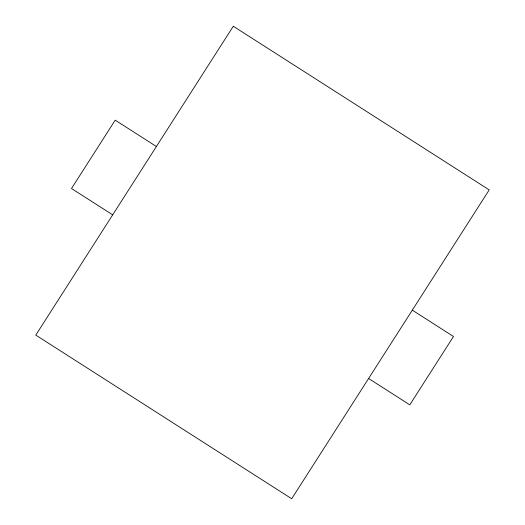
<?xml version="1.0" encoding="UTF-8"?>
<svg xmlns="http://www.w3.org/2000/svg" width="525" height="525" viewBox="0 0 525 525"><rect width="100%" height="100%" fill="white"/><g stroke="black" fill="none" stroke-linecap="round" stroke-linejoin="round"><path stroke-width="0.79" d="M156.398 146.501L115.205 120.159L71.505 188.508L112.691 214.843M412.309 310.157L453.495 336.492L409.795 404.841L368.602 378.499M233.297 26.25L35.792 335.101L291.703 498.75L489.208 189.899L233.297 26.25"/></g></svg>
